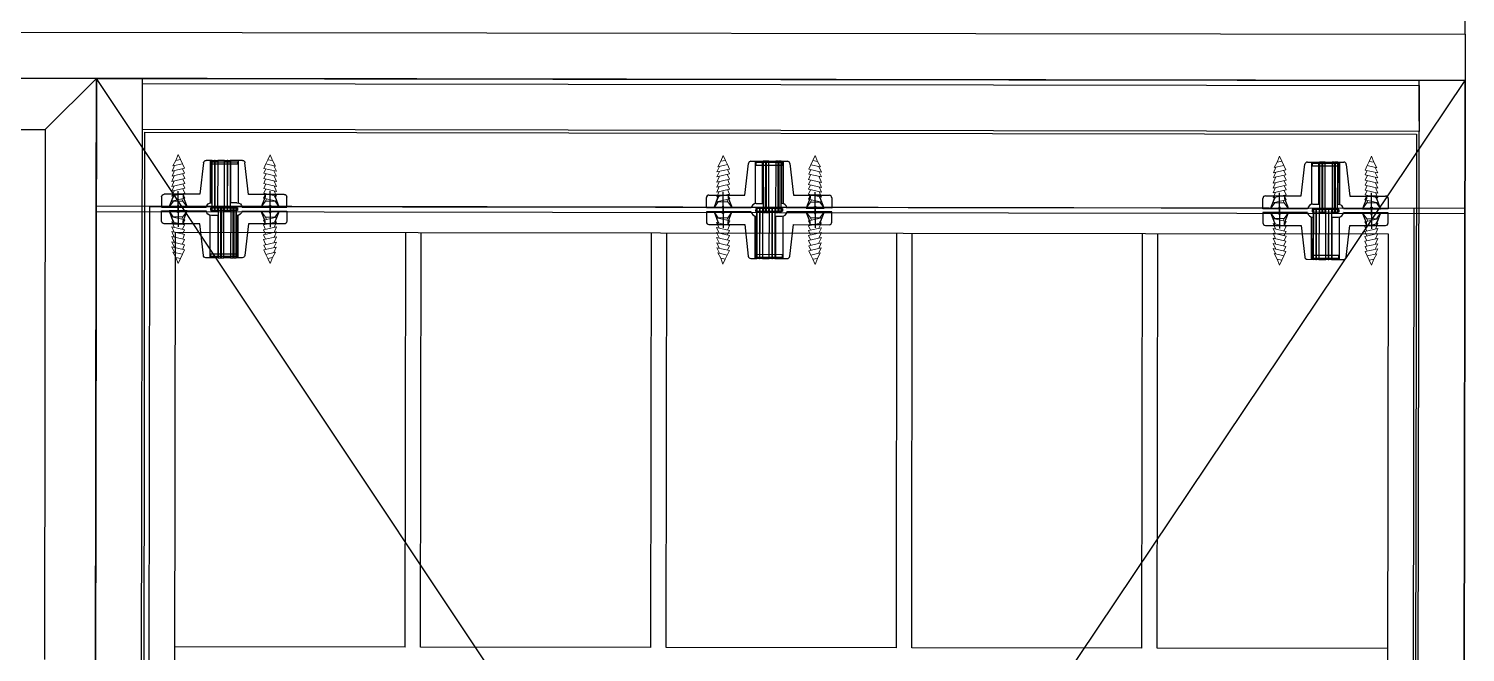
# Model space of a CAD drawing. Header units: inches. Extents: x 54 to 199, y 70 to 109.
# Drawn here: x 145.224 to 145.786, y 81.498 to 81.741 of the extents above; entities that cross this region are included whole.
import ezdxf
from ezdxf.enums import TextEntityAlignment as Align

# ---------------------------------------------------------------- set-up
doc = ezdxf.new("R2010")
doc.units = ezdxf.units.IN
doc.header["$MEASUREMENT"] = 0
for name, pattern in [('ACAD_ISO03W100', [30, 12, -18]), ('DASHDOTX2', [50.8, 25.4, -12.7, 0, -12.7]), ('DASHED2', [0.375, 0.25, -0.125]), ('DGN Style 5', [15.868117, 6.800621, -9.067495])]:
    doc.linetypes.add(name, pattern=pattern)
doc.layers.add('1', color=7, linetype='Continuous', lineweight=0)
doc.layers.add('A000_Non-Print', color=190, linetype='Continuous', plot=False)
doc.layers.add('A001_Pen01', color=1, linetype='Continuous')
doc.layers.add('A002_Pen02', color=2, linetype='Continuous')
doc.layers.add('GOLDCLADDING', color=7, linetype='Continuous', true_color=0xffc20a)
doc.styles.add('ROMANS', font='romans.shx')

# ---------------------------------------------------------------- blocks, each defined once
blk = doc.blocks.new('GRWRFHRH')
at = {"color": 252, "ltscale": 3}
for p, q in [((5.80775, 9.06998), (5.80777, 9.08797)), ((4.34575, 9.07215), (5.80775, 9.06998)), ((4.34575, 9.07214), (5.80775, 9.06997)), ((5.80775, 9.06997), (5.80772, 9.05197)), ((4.34072, 9.05415), (5.27272, 9.05277)), ((5.80772, 9.05197), (4.34572, 9.05414)), ((5.27272, 9.05277), (5.27213, 8.65277)), ((5.27272, 9.05277), (5.27213, 8.65277)), ((5.27265, 9.00277), (5.27272, 9.05277)), ((5.27272, 9.05277), (5.80772, 9.05197)), ((5.80772, 9.05197), (5.27272, 9.05277)), ((5.80713, 8.65198), (5.80772, 9.05197)), ((5.80772, 9.05197), (5.80765, 9.00197)), ((5.80765, 9.00197), (5.27265, 9.00277)), ((5.27213, 8.65277), (5.27264, 9.00077)), ((5.27264, 9.00077), (5.80764, 8.99997)), ((5.80764, 8.99997), (5.80713, 8.65198))]:
    blk.add_line(p, q, dxfattribs=at)
at = {"color": 252, "linetype": 'ACAD_ISO03W100'}
for p, q in [((5.27272, 9.05277), (4.34072, 9.05415)), ((5.25269, 9.0328), (5.27272, 9.05277)), ((5.27272, 9.05277), (5.25269, 9.0328)), ((5.27272, 9.05277), (5.27216, 8.67277)), ((5.27235, 8.80577), (5.27272, 9.05277)), ((5.29072, 9.05274), (5.27272, 9.05277)), ((5.53963, 8.65237), (5.27272, 9.05277)), ((5.29016, 8.67274), (5.29072, 9.05274)), ((5.53963, 8.65237), (5.80772, 9.05197)), ((5.7897, 9.036), (5.78972, 9.052)), ((5.78972, 9.052), (5.80772, 9.05197)), ((5.80772, 9.05197), (5.80716, 8.67198)), ((5.2907, 9.03774), (5.29072, 9.05074)), ((5.29072, 9.05074), (5.78972, 9.05)), ((5.78972, 9.05), (5.7897, 9.037)), ((5.29069, 9.03274), (5.2907, 9.03774)), ((5.2907, 9.03774), (5.2907, 9.03774)), ((5.7897, 9.037), (5.78969, 9.032)), ((5.7897, 9.037), (5.7897, 9.037)), ((4.36069, 9.03412), (5.25269, 9.0328)), ((5.25269, 9.0328), (5.25238, 8.8258)), ((5.29069, 9.03274), (5.29069, 9.03274)), ((5.78969, 9.032), (5.29069, 9.03274)), ((5.29117, 8.68174), (5.29169, 9.03174)), ((5.29169, 9.03174), (5.78869, 9.031)), ((5.78869, 9.031), (5.78817, 8.681)), ((5.78916, 8.672), (5.78969, 9.032)), ((5.78969, 9.032), (5.78969, 9.032))]:
    blk.add_line(p, q, dxfattribs=at)
at = {"color": 252}
for p, q in [((5.31457, 9.01982), (5.31315, 9.00746)), ((5.31792, 9.0207), (5.31557, 9.0207)), ((5.31765, 9.0042), (5.31767, 9.0207)), ((5.31767, 9.0202), (5.31792, 9.0202)), ((5.31767, 9.0192), (5.31792, 9.0192)), ((5.31789, 9.0007), (5.31792, 9.0207)), ((5.31792, 9.0207), (5.31892, 9.0207)), ((5.31892, 9.0207), (5.31889, 9.0007)), ((5.31912, 9.0207), (5.31892, 9.0207)), ((5.31892, 9.0202), (5.31912, 9.0202)), ((5.31892, 9.0192), (5.31912, 9.0192)), ((5.31909, 9.0007), (5.31912, 9.0207)), ((5.31912, 9.0207), (5.32012, 9.0207)), ((5.31912, 9.0207), (5.32012, 9.0207)), ((5.32012, 9.0207), (5.32009, 9.0007)), ((5.32282, 9.02069), (5.32012, 9.0207)), ((5.32277, 9.02069), (5.32377, 9.02069)), ((5.32279, 9.00069), (5.32282, 9.02069)), ((5.32282, 9.02069), (5.32382, 9.02069)), ((5.32377, 9.02019), (5.32397, 9.02019)), ((5.32377, 9.01919), (5.32397, 9.01919)), ((5.32382, 9.02069), (5.32379, 9.00069)), ((5.32402, 9.02069), (5.32382, 9.02069)), ((5.32399, 9.00069), (5.32402, 9.02069)), ((5.32402, 9.02069), (5.32502, 9.02069)), ((5.32497, 9.02019), (5.32517, 9.02019)), ((5.32497, 9.01919), (5.32517, 9.01919)), ((5.32502, 9.02069), (5.32499, 9.00069)), ((5.32978, 9.02068), (5.32502, 9.02069)), ((5.32525, 9.00419), (5.32527, 9.02069)), ((5.33215, 9.00743), (5.33077, 9.01979)), ((5.52615, 9.00714), (5.52757, 9.0195)), ((5.52857, 9.02039), (5.53332, 9.02038)), ((5.53305, 9.00388), (5.53307, 9.02038)), ((5.53337, 9.01988), (5.53317, 9.01988)), ((5.53337, 9.01888), (5.53317, 9.01888)), ((5.53332, 9.02038), (5.53329, 9.00038)), ((5.53432, 9.02038), (5.53332, 9.02038)), ((5.53429, 9.00038), (5.53432, 9.02038)), ((5.53432, 9.02038), (5.53452, 9.02038)), ((5.53457, 9.01988), (5.53437, 9.01988)), ((5.53457, 9.01888), (5.53437, 9.01888)), ((5.53452, 9.02038), (5.53449, 9.00038)), ((5.53552, 9.02038), (5.53452, 9.02038)), ((5.53557, 9.02038), (5.53457, 9.02038)), ((5.53549, 9.00038), (5.53552, 9.02038)), ((5.53552, 9.02038), (5.53822, 9.02037)), ((5.53822, 9.02037), (5.53819, 9.00037)), ((5.53922, 9.02037), (5.53822, 9.02037)), ((5.53922, 9.02037), (5.53822, 9.02037)), ((5.53919, 9.00037), (5.53922, 9.02037)), ((5.53922, 9.02037), (5.53942, 9.02037)), ((5.53942, 9.01987), (5.53922, 9.01987)), ((5.53942, 9.01887), (5.53922, 9.01887)), ((5.53942, 9.02037), (5.53939, 9.00037)), ((5.54042, 9.02037), (5.53942, 9.02037)), ((5.54039, 9.00037), (5.54042, 9.02037)), ((5.54042, 9.02037), (5.54278, 9.02037)), ((5.54067, 9.01987), (5.54042, 9.01987)), ((5.54067, 9.01887), (5.54042, 9.01887)), ((5.54065, 9.00387), (5.54067, 9.02037)), ((5.54377, 9.01948), (5.54515, 9.00711)), ((5.74365, 9.00682), (5.74507, 9.01918)), ((5.74607, 9.02007), (5.75082, 9.02006)), ((5.75055, 9.00356), (5.75057, 9.02006)), ((5.75087, 9.01956), (5.75067, 9.01956)), ((5.75087, 9.01856), (5.75067, 9.01856)), ((5.75082, 9.02006), (5.75079, 9.00006)), ((5.75182, 9.02006), (5.75082, 9.02006)), ((5.75179, 9.00006), (5.75182, 9.02006)), ((5.75182, 9.02006), (5.75202, 9.02006)), ((5.75207, 9.01956), (5.75187, 9.01956)), ((5.75207, 9.01856), (5.75187, 9.01856)), ((5.75202, 9.02006), (5.75199, 9.00006)), ((5.75302, 9.02006), (5.75202, 9.02006)), ((5.75307, 9.02006), (5.75207, 9.02006)), ((5.75299, 9.00006), (5.75302, 9.02006)), ((5.75302, 9.02006), (5.75572, 9.02005)), ((5.75572, 9.02005), (5.75569, 9.00005)), ((5.75672, 9.02005), (5.75572, 9.02005)), ((5.75672, 9.02005), (5.75572, 9.02005)), ((5.75669, 9.00005), (5.75672, 9.02005)), ((5.75672, 9.02005), (5.75692, 9.02005)), ((5.75692, 9.01955), (5.75672, 9.01955)), ((5.75692, 9.01855), (5.75672, 9.01855)), ((5.75692, 9.02005), (5.75689, 9.00005)), ((5.75792, 9.02005), (5.75692, 9.02005)), ((5.75789, 9.00005), (5.75792, 9.02005)), ((5.75792, 9.02005), (5.76028, 9.02005)), ((5.75817, 9.01955), (5.75792, 9.01955)), ((5.75817, 9.01855), (5.75792, 9.01855)), ((5.75815, 9.00355), (5.75817, 9.02005)), ((5.76127, 9.01916), (5.76265, 9.00679)), ((5.31315, 9.00746), (5.29915, 9.00748)), ((5.34615, 9.00741), (5.33215, 9.00743)), ((5.51215, 9.00716), (5.52615, 9.00714)), ((5.54515, 9.00711), (5.55915, 9.00709)), ((5.72965, 9.00684), (5.74365, 9.00682)), ((5.76265, 9.00679), (5.77665, 9.00677)), ((5.29815, 9.00648), (5.29815, 9.00248)), ((5.29815, 9.00248), (5.31566, 9.00245)), ((5.3174, 9.0022), (5.31739, 9.0012)), ((5.31739, 9.0012), (5.31789, 9.0012)), ((5.3179, 9.0022), (5.3174, 9.0022)), ((5.31909, 9.0012), (5.31889, 9.0012)), ((5.3191, 9.0022), (5.3189, 9.0022)), ((5.32034, 9.0012), (5.32009, 9.0012)), ((5.32035, 9.0022), (5.3201, 9.0022)), ((5.32035, 9.0027), (5.32032, 8.9827)), ((5.32135, 9.0027), (5.32035, 9.0027)), ((5.32132, 8.9827), (5.32135, 9.0027)), ((5.32154, 9.0012), (5.32134, 9.0012)), ((5.32155, 9.0022), (5.32135, 9.0022)), ((5.32155, 9.0027), (5.32152, 8.9827)), ((5.32255, 9.00269), (5.32155, 9.0027)), ((5.32252, 8.98269), (5.32255, 9.00269)), ((5.32279, 9.00119), (5.32254, 9.00119)), ((5.3228, 9.00219), (5.32255, 9.00219)), ((5.32399, 9.00119), (5.32379, 9.00119)), ((5.324, 9.00219), (5.3238, 9.00219)), ((5.32519, 9.00119), (5.32499, 9.00119)), ((5.3252, 9.00219), (5.325, 9.00219)), ((5.3252, 9.00269), (5.32517, 8.98269)), ((5.3262, 9.00269), (5.3252, 9.00269)), ((5.32765, 9.00419), (5.32525, 9.00419)), ((5.32617, 8.98269), (5.3262, 9.00269)), ((5.32639, 9.00119), (5.32619, 9.00119)), ((5.3264, 9.00219), (5.3262, 9.00219)), ((5.3264, 9.00269), (5.32637, 8.98269)), ((5.3274, 9.00269), (5.3264, 9.00269)), ((5.3274, 9.00269), (5.32737, 8.98269)), ((5.32737, 8.98269), (5.3274, 9.00269)), ((5.32789, 9.00119), (5.32739, 9.00119)), ((5.3274, 9.00219), (5.3279, 9.00219)), ((5.3279, 9.00219), (5.32789, 9.00119)), ((5.32963, 9.00243), (5.34715, 9.00241)), ((5.34715, 9.00241), (5.34715, 9.00641)), ((5.51115, 9.00216), (5.51115, 9.00616)), ((5.52866, 9.00214), (5.51115, 9.00216)), ((5.5304, 9.00189), (5.53039, 9.00089)), ((5.5309, 9.00189), (5.5304, 9.00189)), ((5.53065, 9.00389), (5.53305, 9.00388)), ((5.5309, 9.00239), (5.53087, 8.98239)), ((5.53087, 8.98239), (5.5309, 9.00239)), ((5.5309, 9.00239), (5.5319, 9.00238)), ((5.5319, 9.00238), (5.53187, 8.98238)), ((5.5319, 9.00188), (5.5321, 9.00188)), ((5.53207, 8.98238), (5.5321, 9.00238)), ((5.5321, 9.00238), (5.5331, 9.00238)), ((5.5331, 9.00238), (5.53307, 8.98238)), ((5.5331, 9.00188), (5.5333, 9.00188)), ((5.5343, 9.00188), (5.5345, 9.00188)), ((5.5355, 9.00188), (5.53575, 9.00188)), ((5.53572, 8.98238), (5.53575, 9.00238)), ((5.53575, 9.00238), (5.53675, 9.00238)), ((5.53675, 9.00238), (5.53672, 8.98238)), ((5.53675, 9.00188), (5.53695, 9.00188)), ((5.53692, 8.98238), (5.53695, 9.00238)), ((5.53695, 9.00238), (5.53795, 9.00238)), ((5.53795, 9.00238), (5.53792, 8.98238)), ((5.53795, 9.00188), (5.5382, 9.00187)), ((5.5392, 9.00187), (5.5394, 9.00187)), ((5.5404, 9.00187), (5.5409, 9.00187)), ((5.5409, 9.00187), (5.54089, 9.00087)), ((5.56015, 9.00209), (5.54263, 9.00212)), ((5.56015, 9.00609), (5.56015, 9.00209)), ((5.72865, 9.00184), (5.72865, 9.00584)), ((5.74616, 9.00182), (5.72865, 9.00184)), ((5.7479, 9.00156), (5.74789, 9.00056)), ((5.7484, 9.00156), (5.7479, 9.00156)), ((5.74815, 9.00356), (5.75055, 9.00356)), ((5.7484, 9.00206), (5.74837, 8.98206)), ((5.74837, 8.98206), (5.7484, 9.00206)), ((5.7484, 9.00206), (5.7494, 9.00206)), ((5.7494, 9.00206), (5.74937, 8.98206)), ((5.7494, 9.00156), (5.7496, 9.00156)), ((5.74957, 8.98206), (5.7496, 9.00206)), ((5.7496, 9.00206), (5.7506, 9.00206)), ((5.7506, 9.00206), (5.75057, 8.98206)), ((5.7506, 9.00156), (5.7508, 9.00156)), ((5.7518, 9.00156), (5.752, 9.00156)), ((5.753, 9.00156), (5.75325, 9.00156)), ((5.75322, 8.98206), (5.75325, 9.00206)), ((5.75325, 9.00206), (5.75425, 9.00205)), ((5.75425, 9.00205), (5.75422, 8.98205)), ((5.75425, 9.00155), (5.75445, 9.00155)), ((5.75442, 8.98205), (5.75445, 9.00205)), ((5.75445, 9.00205), (5.75545, 9.00205)), ((5.75545, 9.00205), (5.75542, 8.98205)), ((5.75545, 9.00155), (5.7557, 9.00155)), ((5.7567, 9.00155), (5.7569, 9.00155)), ((5.7579, 9.00155), (5.7584, 9.00155)), ((5.7584, 9.00155), (5.75839, 9.00055)), ((5.77765, 9.00177), (5.76013, 9.0018)), ((5.77765, 9.00577), (5.77765, 9.00177)), ((5.29814, 8.99698), (5.29814, 9.00098)), ((5.29814, 9.00098), (5.31566, 9.00095)), ((5.31314, 8.99596), (5.29914, 8.99598)), ((5.31452, 8.98359), (5.31314, 8.99596)), ((5.32014, 8.9992), (5.31764, 8.9992)), ((5.31889, 9.0007), (5.31789, 9.0007)), ((5.32009, 9.0007), (5.31909, 9.0007)), ((5.32014, 8.9992), (5.32012, 8.9827)), ((5.32379, 9.00069), (5.32279, 9.00069)), ((5.32499, 9.00069), (5.32399, 9.00069)), ((5.32764, 8.99919), (5.32762, 8.98269)), ((5.32963, 9.00093), (5.34714, 9.00091)), ((5.33214, 8.99593), (5.33072, 8.98357)), ((5.34614, 8.99591), (5.33214, 8.99593)), ((5.34714, 9.00091), (5.34714, 8.99691)), ((5.52866, 9.00064), (5.51114, 9.00066)), ((5.51114, 9.00066), (5.51114, 8.99666)), ((5.51214, 8.99566), (5.52614, 8.99564)), ((5.52614, 8.99564), (5.52752, 8.98328)), ((5.53039, 9.00089), (5.53089, 9.00089)), ((5.53064, 8.99889), (5.53062, 8.98239)), ((5.53189, 9.00088), (5.53209, 9.00088)), ((5.53309, 9.00088), (5.53329, 9.00088)), ((5.53329, 9.00038), (5.53429, 9.00038)), ((5.53429, 9.00088), (5.53449, 9.00088)), ((5.53449, 9.00038), (5.53549, 9.00038)), ((5.53549, 9.00088), (5.53574, 9.00088)), ((5.53674, 9.00088), (5.53694, 9.00088)), ((5.53794, 9.00088), (5.53819, 9.00087)), ((5.53814, 8.99887), (5.53812, 8.98237)), ((5.53814, 8.99887), (5.54064, 8.99887)), ((5.53819, 9.00037), (5.53919, 9.00037)), ((5.53919, 9.00087), (5.53939, 9.00087)), ((5.53939, 9.00037), (5.54039, 9.00037)), ((5.54089, 9.00087), (5.54039, 9.00087)), ((5.56014, 9.00059), (5.54263, 9.00062)), ((5.54372, 8.98325), (5.54514, 8.99561)), ((5.54514, 8.99561), (5.55914, 8.99559)), ((5.56014, 8.99659), (5.56014, 9.00059)), ((5.74616, 9.00032), (5.72864, 9.00034)), ((5.72864, 9.00034), (5.72864, 8.99634)), ((5.74789, 9.00056), (5.74839, 9.00056)), ((5.74814, 8.99856), (5.74812, 8.98206)), ((5.74939, 9.00056), (5.74959, 9.00056)), ((5.75059, 9.00056), (5.75079, 9.00056)), ((5.75079, 9.00006), (5.75179, 9.00006)), ((5.75179, 9.00056), (5.75199, 9.00056)), ((5.75199, 9.00006), (5.75299, 9.00006)), ((5.75299, 9.00056), (5.75324, 9.00056)), ((5.75424, 9.00055), (5.75444, 9.00055)), ((5.75544, 9.00055), (5.75569, 9.00055)), ((5.75564, 8.99855), (5.75562, 8.98205)), ((5.75564, 8.99855), (5.75814, 8.99855)), ((5.75569, 9.00005), (5.75669, 9.00005)), ((5.75669, 9.00055), (5.75689, 9.00055)), ((5.75689, 9.00005), (5.75789, 9.00005)), ((5.75839, 9.00055), (5.75789, 9.00055)), ((5.77764, 9.00027), (5.76013, 9.0003)), ((5.77764, 8.99627), (5.77764, 9.00027)), ((5.72964, 8.99534), (5.74364, 8.99532)), ((5.74364, 8.99532), (5.74502, 8.98296)), ((5.76122, 8.98293), (5.76264, 8.99529)), ((5.76264, 8.99529), (5.77664, 8.99527)), ((5.32032, 8.9827), (5.31551, 8.98271)), ((5.32032, 8.9842), (5.32012, 8.9842)), ((5.32032, 8.9832), (5.32012, 8.9832)), ((5.32032, 8.9827), (5.32132, 8.9827)), ((5.32152, 8.9842), (5.32132, 8.9842)), ((5.32152, 8.9832), (5.32132, 8.9832)), ((5.32152, 8.9827), (5.32132, 8.9827)), ((5.32152, 8.9827), (5.32252, 8.98269)), ((5.32517, 8.98269), (5.32252, 8.98269)), ((5.32517, 8.98269), (5.32617, 8.98269)), ((5.32637, 8.98419), (5.32617, 8.98419)), ((5.32637, 8.98319), (5.32617, 8.98319)), ((5.32637, 8.98269), (5.32617, 8.98269)), ((5.32637, 8.98269), (5.32737, 8.98269)), ((5.32762, 8.98419), (5.32737, 8.98419)), ((5.32762, 8.98319), (5.32737, 8.98319)), ((5.32972, 8.98268), (5.32737, 8.98269)), ((5.52851, 8.98239), (5.53087, 8.98239)), ((5.53062, 8.98389), (5.53087, 8.98389)), ((5.53062, 8.98289), (5.53087, 8.98289)), ((5.53187, 8.98238), (5.53087, 8.98239)), ((5.53187, 8.98388), (5.53207, 8.98388)), ((5.53187, 8.98288), (5.53207, 8.98288)), ((5.53187, 8.98238), (5.53207, 8.98238)), ((5.53307, 8.98238), (5.53207, 8.98238)), ((5.53307, 8.98238), (5.53572, 8.98238)), ((5.53672, 8.98238), (5.53572, 8.98238)), ((5.53672, 8.98388), (5.53692, 8.98388)), ((5.53672, 8.98288), (5.53692, 8.98288)), ((5.53672, 8.98238), (5.53692, 8.98238)), ((5.53792, 8.98238), (5.53692, 8.98238)), ((5.53792, 8.98388), (5.53812, 8.98387)), ((5.53792, 8.98288), (5.53812, 8.98287)), ((5.53792, 8.98238), (5.54272, 8.98237)), ((5.74601, 8.98207), (5.74837, 8.98206)), ((5.74812, 8.98356), (5.74837, 8.98356)), ((5.74812, 8.98256), (5.74837, 8.98256)), ((5.74937, 8.98206), (5.74837, 8.98206)), ((5.74937, 8.98356), (5.74957, 8.98356)), ((5.74937, 8.98256), (5.74957, 8.98256)), ((5.74937, 8.98206), (5.74957, 8.98206)), ((5.75057, 8.98206), (5.74957, 8.98206)), ((5.75057, 8.98206), (5.75322, 8.98206)), ((5.75422, 8.98205), (5.75322, 8.98206)), ((5.75422, 8.98355), (5.75442, 8.98355)), ((5.75422, 8.98255), (5.75442, 8.98255)), ((5.75422, 8.98205), (5.75442, 8.98205)), ((5.75542, 8.98205), (5.75442, 8.98205)), ((5.75542, 8.98355), (5.75562, 8.98355)), ((5.75542, 8.98255), (5.75562, 8.98255)), ((5.75542, 8.98205), (5.76022, 8.98205))]:
    blk.add_line(p, q, dxfattribs=at)
at = {"color": 252, "linetype": 'DASHED2', "ltscale": 0.1}
for p, q in [((5.3172, 9.0207), (5.31717, 9.00415)), ((5.31742, 9.0192), (5.31742, 9.0202)), ((5.31742, 9.0202), (5.32792, 9.02019)), ((5.32792, 9.01919), (5.31742, 9.0192)), ((5.32792, 9.02019), (5.32792, 9.01919)), ((5.32815, 9.02069), (5.32812, 9.00413)), ((5.5302, 9.02039), (5.53017, 9.00383)), ((5.54092, 9.01987), (5.53042, 9.01989)), ((5.53042, 9.01989), (5.53042, 9.01889)), ((5.53042, 9.01889), (5.54092, 9.01887)), ((5.54092, 9.01887), (5.54092, 9.01987)), ((5.54115, 9.02037), (5.54112, 9.00381)), ((5.7477, 9.02006), (5.74767, 9.00351)), ((5.75842, 9.01955), (5.74792, 9.01956)), ((5.74792, 9.01956), (5.74792, 9.01856)), ((5.74792, 9.01856), (5.75842, 9.01855)), ((5.75842, 9.01855), (5.75842, 9.01955)), ((5.75865, 9.02005), (5.75862, 9.00349)), ((5.31739, 9.0012), (5.3174, 9.0022)), ((5.32789, 9.00119), (5.31739, 9.0012)), ((5.3174, 9.0022), (5.3279, 9.00219)), ((5.3279, 9.00219), (5.32789, 9.00119)), ((5.5304, 9.00189), (5.53039, 9.00089)), ((5.5409, 9.00187), (5.5304, 9.00189)), ((5.54089, 9.00087), (5.5409, 9.00187)), ((5.7479, 9.00156), (5.74789, 9.00056)), ((5.7584, 9.00155), (5.7479, 9.00156)), ((5.75839, 9.00055), (5.7584, 9.00155)), ((5.31714, 8.9827), (5.31717, 8.99926)), ((5.32809, 8.98269), (5.32812, 8.99924)), ((5.53014, 8.98239), (5.53017, 8.99894)), ((5.53039, 9.00089), (5.54089, 9.00087)), ((5.54109, 8.98237), (5.54112, 8.99893)), ((5.74764, 8.98206), (5.74767, 8.99862)), ((5.74789, 9.00056), (5.75839, 9.00055)), ((5.75859, 8.98205), (5.75862, 8.9986)), ((5.31737, 8.9842), (5.32787, 8.98419)), ((5.31737, 8.9832), (5.31737, 8.9842)), ((5.32787, 8.98319), (5.31737, 8.9832)), ((5.32787, 8.98419), (5.32787, 8.98319)), ((5.54087, 8.98387), (5.53037, 8.98389)), ((5.53037, 8.98389), (5.53037, 8.98289)), ((5.53037, 8.98289), (5.54087, 8.98287)), ((5.54087, 8.98287), (5.54087, 8.98387)), ((5.75837, 8.98355), (5.74787, 8.98356)), ((5.74787, 8.98356), (5.74787, 8.98256)), ((5.74787, 8.98256), (5.75837, 8.98255)), ((5.75837, 8.98255), (5.75837, 8.98355))]:
    blk.add_line(p, q, dxfattribs=at)
at = {"color": 252, "linetype": 'DGN Style 5', "ltscale": 0.03}
for p, q in [((5.31792, 9.0207), (5.31892, 9.0207)), ((5.32397, 9.02069), (5.32497, 9.02069)), ((5.53437, 9.02038), (5.53337, 9.02038)), ((5.54042, 9.02037), (5.53942, 9.02037)), ((5.75187, 9.02006), (5.75087, 9.02006)), ((5.75792, 9.02005), (5.75692, 9.02005)), ((5.32032, 8.9827), (5.32132, 8.9827)), ((5.32152, 8.9827), (5.32252, 8.98269)), ((5.32517, 8.98269), (5.32617, 8.98269)), ((5.32637, 8.98269), (5.32737, 8.98269)), ((5.53187, 8.98238), (5.53087, 8.98239)), ((5.53307, 8.98238), (5.53207, 8.98238)), ((5.53672, 8.98238), (5.53572, 8.98238)), ((5.53792, 8.98238), (5.53692, 8.98238)), ((5.74937, 8.98206), (5.74837, 8.98206)), ((5.75057, 8.98206), (5.74957, 8.98206)), ((5.75422, 8.98205), (5.75322, 8.98206)), ((5.75542, 8.98205), (5.75442, 8.98205))]:
    blk.add_line(p, q, dxfattribs=at)
at = {"color": 252, "linetype": 'ACAD_ISO03W100', "ltscale": 0.05}
for p, q in [((5.30265, 9.00647), (5.30265, 9.00747)), ((5.30265, 9.00747), (5.30665, 9.00747)), ((5.30665, 9.00747), (5.30665, 9.00647)), ((5.34265, 9.00741), (5.33865, 9.00742)), ((5.33865, 9.00742), (5.33865, 9.00642)), ((5.34265, 9.00641), (5.34265, 9.00741)), ((5.51565, 9.00616), (5.51565, 9.00716)), ((5.51565, 9.00716), (5.51965, 9.00715)), ((5.51965, 9.00715), (5.51965, 9.00615)), ((5.55565, 9.0071), (5.55165, 9.0071)), ((5.55165, 9.0071), (5.55165, 9.0061)), ((5.55565, 9.0061), (5.55565, 9.0071)), ((5.73315, 9.00584), (5.73315, 9.00684)), ((5.73315, 9.00684), (5.73715, 9.00683)), ((5.73715, 9.00683), (5.73715, 9.00583)), ((5.77315, 9.00678), (5.76915, 9.00678)), ((5.76915, 9.00678), (5.76915, 9.00578)), ((5.77315, 9.00578), (5.77315, 9.00678)), ((5.30115, 9.00248), (5.30265, 9.00647)), ((5.30815, 9.00247), (5.30115, 9.00248)), ((5.30665, 9.00647), (5.30815, 9.00247)), ((5.33865, 9.00642), (5.33715, 9.00242)), ((5.33715, 9.00242), (5.34415, 9.00241)), ((5.34415, 9.00241), (5.34265, 9.00641)), ((5.51415, 9.00216), (5.51565, 9.00616)), ((5.52115, 9.00215), (5.51415, 9.00216)), ((5.51965, 9.00615), (5.52115, 9.00215)), ((5.55165, 9.0061), (5.55015, 9.00211)), ((5.55015, 9.00211), (5.55715, 9.0021)), ((5.55715, 9.0021), (5.55565, 9.0061)), ((5.73165, 9.00184), (5.73315, 9.00584)), ((5.73865, 9.00183), (5.73165, 9.00184)), ((5.73715, 9.00583), (5.73865, 9.00183)), ((5.76915, 9.00578), (5.76765, 9.00178)), ((5.76765, 9.00178), (5.77465, 9.00177)), ((5.77465, 9.00177), (5.77315, 9.00578)), ((5.30814, 9.00097), (5.30114, 9.00098)), ((5.30114, 9.00098), (5.30264, 8.99697)), ((5.30264, 8.99697), (5.30264, 8.99597)), ((5.30264, 8.99597), (5.30664, 8.99597)), ((5.30664, 8.99697), (5.30814, 9.00097)), ((5.30664, 8.99597), (5.30664, 8.99697)), ((5.33714, 9.00092), (5.34414, 9.00091)), ((5.33864, 8.99692), (5.33714, 9.00092)), ((5.33864, 8.99592), (5.33864, 8.99692)), ((5.34264, 8.99591), (5.33864, 8.99592)), ((5.34414, 9.00091), (5.34264, 8.99691)), ((5.34264, 8.99691), (5.34264, 8.99591)), ((5.52114, 9.00065), (5.51414, 9.00066)), ((5.51414, 9.00066), (5.51564, 8.99666)), ((5.51564, 8.99666), (5.51564, 8.99566)), ((5.51564, 8.99566), (5.51964, 8.99565)), ((5.51964, 8.99665), (5.52114, 9.00065)), ((5.51964, 8.99565), (5.51964, 8.99665)), ((5.55014, 9.00061), (5.55714, 9.0006)), ((5.55164, 8.9966), (5.55014, 9.00061)), ((5.55164, 8.9956), (5.55164, 8.9966)), ((5.55564, 8.9956), (5.55164, 8.9956)), ((5.55714, 9.0006), (5.55564, 8.9966)), ((5.55564, 8.9966), (5.55564, 8.9956)), ((5.73864, 9.00033), (5.73164, 9.00034)), ((5.73164, 9.00034), (5.73314, 8.99634)), ((5.73314, 8.99634), (5.73314, 8.99534)), ((5.73714, 8.99633), (5.73864, 9.00033)), ((5.73714, 8.99533), (5.73714, 8.99633)), ((5.76764, 9.00028), (5.77464, 9.00027)), ((5.76914, 8.99628), (5.76764, 9.00028)), ((5.76914, 8.99528), (5.76914, 8.99628)), ((5.77464, 9.00027), (5.77314, 8.99628)), ((5.77314, 8.99628), (5.77314, 8.99528)), ((5.73314, 8.99534), (5.73714, 8.99533)), ((5.77314, 8.99528), (5.76914, 8.99528))]:
    blk.add_line(p, q, dxfattribs=at)
at = {"color": 252, "linetype": 'DASHDOTX2', "ltscale": 0.05}
for p, q in [((5.30464, 9.00022), (5.30466, 9.00872)), ((5.34064, 9.00017), (5.34066, 9.00867)), ((5.51764, 8.9999), (5.51766, 9.00841)), ((5.55364, 8.99985), (5.55366, 9.00835)), ((5.73514, 8.99958), (5.73516, 9.00808)), ((5.77114, 8.99953), (5.77116, 9.00803)), ((5.30465, 9.00322), (5.30464, 8.99472)), ((5.34065, 9.00317), (5.34064, 8.99467)), ((5.51765, 9.00291), (5.51764, 8.9944)), ((5.55365, 9.00285), (5.55364, 8.99435)), ((5.73515, 9.00258), (5.73513, 8.99408)), ((5.77115, 9.00253), (5.77113, 8.99403))]:
    blk.add_line(p, q, dxfattribs=at)
at = {"color": 252, "ltscale": 2}
for p, q in [((5.30488, 9.00312), (5.30441, 9.00312)), ((5.30441, 9.00312), (5.30441, 9.00247)), ((5.30488, 9.00247), (5.30488, 9.00312)), ((5.34041, 9.00242), (5.34041, 9.00307)), ((5.34041, 9.00307), (5.34088, 9.00307)), ((5.34088, 9.00307), (5.34088, 9.00242)), ((5.51788, 9.00281), (5.51741, 9.00281)), ((5.51741, 9.00281), (5.51741, 9.00216)), ((5.51788, 9.00215), (5.51788, 9.00281)), ((5.55341, 9.0021), (5.55341, 9.00276)), ((5.55341, 9.00276), (5.55388, 9.00275)), ((5.55388, 9.00275), (5.55388, 9.0021)), ((5.73538, 9.00249), (5.73491, 9.00249)), ((5.73491, 9.00249), (5.73491, 9.00183)), ((5.73538, 9.00183), (5.73538, 9.00249)), ((5.77091, 9.00178), (5.77091, 9.00243)), ((5.77091, 9.00243), (5.77138, 9.00243)), ((5.77138, 9.00243), (5.77138, 9.00178)), ((5.30441, 9.00032), (5.30441, 9.00097)), ((5.30488, 9.00032), (5.30441, 9.00032)), ((5.30488, 9.00097), (5.30488, 9.00032)), ((5.34041, 9.00092), (5.34041, 9.00026)), ((5.34041, 9.00026), (5.34088, 9.00026)), ((5.34088, 9.00026), (5.34088, 9.00092)), ((5.51741, 9), (5.51741, 9.00066)), ((5.51788, 9), (5.51741, 9)), ((5.51788, 9.00065), (5.51788, 9)), ((5.55341, 9.0006), (5.55341, 8.99995)), ((5.55341, 8.99995), (5.55388, 8.99995)), ((5.55388, 8.99995), (5.55388, 9.0006)), ((5.73491, 8.99968), (5.73491, 9.00033)), ((5.73538, 8.99968), (5.73491, 8.99968)), ((5.73538, 9.00033), (5.73538, 8.99968)), ((5.77091, 9.00028), (5.77091, 8.99963)), ((5.77091, 8.99963), (5.77138, 8.99963)), ((5.77138, 8.99963), (5.77138, 9.00028))]:
    blk.add_line(p, q, dxfattribs=at)
at = {"color": 252, "extrusion": (0, 0, -1)}
for centre, major_axis, start_param, end_param in [((5.31557, 9.0197), (-0.000707, 0.000707), 5.611998, 7.070067), ((5.32978, 9.01968), (0.000707, 0.000707), -0.783914, 0.674154), ((5.29915, 9.00648), (-0.000707, 0.000707), 5.499271, 7.070067), ((5.34615, 9.00641), (0.000707, 0.000707), -0.783914, 0.786882), ((5.31765, 9.0022), (-0.00141, 0.00141), 5.624599, 7.070067), ((5.32765, 9.00219), (0.00141, 0.00141), -0.783914, 0.661554), ((5.29914, 8.99698), (-0.000707, 0.000707), 3.928475, 5.499271), ((5.31764, 9.0012), (-0.00141, 0.00141), 3.928475, 5.373943), ((5.32764, 9.00119), (0.00141, 0.00141), 0.91221, 2.357678), ((5.34614, 8.99691), (0.000707, 0.000707), 0.786882, 2.357678), ((5.31551, 8.98371), (-0.000707, 0.000707), 3.928475, 5.386543), ((5.32973, 8.98368), (-0.000707, 0.000707), 2.470406, 3.928475)]:
    blk.add_ellipse(centre, major_axis=major_axis, ratio=1, start_param=start_param, end_param=end_param, dxfattribs=at)
at = {"color": 252}
for centre, major_axis, start_param, end_param in [((5.52857, 9.01939), (0.000707, 0.000707), 0.783914, 2.241983), ((5.54278, 9.01937), (-0.000707, 0.000707), 4.038235, 5.496303), ((5.74607, 9.01907), (0.000707, 0.000707), 0.783914, 2.241983), ((5.76028, 9.01905), (-0.000707, 0.000707), 4.038235, 5.496303), ((5.51215, 9.00616), (0.000707, 0.000707), 0.783914, 2.354711), ((5.55915, 9.00609), (-0.000707, 0.000707), 3.925507, 5.496303), ((5.72965, 9.00584), (0.000707, 0.000707), 0.783914, 2.354711), ((5.77665, 9.00577), (-0.000707, 0.000707), 3.925507, 5.496303), ((5.53065, 9.00189), (0.00141, 0.00141), 0.783914, 2.229383), ((5.54065, 9.00187), (-0.00141, 0.00141), 4.050835, 5.496303), ((5.74815, 9.00156), (0.00141, 0.00141), 0.783914, 2.229383), ((5.75815, 9.00155), (-0.00141, 0.00141), 4.050835, 5.496303), ((5.51214, 8.99666), (-0.000707, 0.000707), 0.783914, 2.354711), ((5.53064, 9.00089), (0.00141, 0.00141), 2.480039, 3.925507), ((5.54064, 9.00087), (-0.00141, 0.00141), 2.354711, 3.800179), ((5.55914, 8.99659), (-0.000707, 0.000707), 2.354711, 3.925507), ((5.72964, 8.99634), (-0.000707, 0.000707), 0.783914, 2.354711), ((5.74814, 9.00056), (0.00141, 0.00141), 2.480039, 3.925507), ((5.75814, 9.00055), (-0.00141, 0.00141), 2.354711, 3.800179), ((5.77664, 8.99627), (-0.000707, 0.000707), 2.354711, 3.925507), ((5.52851, 8.98339), (0.000707, 0.000707), 2.467438, 3.925507), ((5.54273, 8.98337), (0.000707, 0.000707), 3.925507, 5.383576), ((5.74601, 8.98307), (0.000707, 0.000707), 2.467438, 3.925507), ((5.76023, 8.98305), (0.000707, 0.000707), 3.925507, 5.383576)]:
    blk.add_ellipse(centre, major_axis=major_axis, ratio=1, start_param=start_param, end_param=end_param, dxfattribs=at)
at = {"layer": '1', "color": 252, "linetype": 'Continuous'}
for p, q in [((5.30226, 9.01653), (5.30328, 9.01867)), ((5.30262, 9.01853), (5.30378, 9.02067)), ((5.30262, 9.01853), (5.30636, 9.01938)), ((5.30378, 9.02067), (5.30468, 9.023)), ((5.30378, 9.02067), (5.3056, 9.021)), ((5.3056, 9.021), (5.30468, 9.023)), ((5.30636, 9.01938), (5.3056, 9.021)), ((5.30717, 9.01765), (5.30636, 9.01938)), ((5.33817, 9.0176), (5.33899, 9.01933)), ((5.33899, 9.01933), (5.33975, 9.02095)), ((5.34272, 9.01847), (5.33899, 9.01933)), ((5.33975, 9.02095), (5.34068, 9.02295)), ((5.34157, 9.02061), (5.33975, 9.02095)), ((5.34157, 9.02061), (5.34068, 9.02295)), ((5.34272, 9.01847), (5.34157, 9.02061)), ((5.34308, 9.01647), (5.34206, 9.01862)), ((5.51526, 9.01621), (5.51628, 9.01836)), ((5.51562, 9.01821), (5.51678, 9.02035)), ((5.51562, 9.01821), (5.51936, 9.01906)), ((5.51678, 9.02035), (5.51768, 9.02269)), ((5.51678, 9.02035), (5.5186, 9.02068)), ((5.5186, 9.02068), (5.51768, 9.02269)), ((5.51936, 9.01906), (5.5186, 9.02068)), ((5.52017, 9.01733), (5.51936, 9.01906)), ((5.55117, 9.01729), (5.55198, 9.01901)), ((5.55198, 9.01901), (5.55275, 9.02063)), ((5.55572, 9.01815), (5.55198, 9.01901)), ((5.55275, 9.02063), (5.55368, 9.02264)), ((5.55457, 9.0203), (5.55275, 9.02063)), ((5.55457, 9.0203), (5.55368, 9.02264)), ((5.55572, 9.01815), (5.55457, 9.0203)), ((5.55608, 9.01615), (5.55506, 9.0183)), ((5.73276, 9.01589), (5.73378, 9.01804)), ((5.73312, 9.01789), (5.73428, 9.02003)), ((5.73312, 9.01789), (5.73686, 9.01874)), ((5.73428, 9.02003), (5.73518, 9.02237)), ((5.73428, 9.02003), (5.7361, 9.02036)), ((5.7361, 9.02036), (5.73518, 9.02237)), ((5.73686, 9.01874), (5.7361, 9.02036)), ((5.73767, 9.01701), (5.73686, 9.01874)), ((5.76867, 9.01696), (5.76948, 9.01869)), ((5.76948, 9.01869), (5.77025, 9.02031)), ((5.77322, 9.01783), (5.76948, 9.01869)), ((5.77025, 9.02031), (5.77118, 9.02231)), ((5.77207, 9.01997), (5.77025, 9.02031)), ((5.77207, 9.01997), (5.77118, 9.02231)), ((5.77322, 9.01783), (5.77207, 9.01997)), ((5.77358, 9.01583), (5.77256, 9.01798)), ((5.30217, 9.01249), (5.30315, 9.01462)), ((5.30217, 9.01249), (5.30723, 9.01364)), ((5.30217, 9.01057), (5.30314, 9.01271)), ((5.30226, 9.01653), (5.30717, 9.01765)), ((5.30226, 9.01461), (5.30323, 9.01675)), ((5.30226, 9.01461), (5.30717, 9.01573)), ((5.30717, 9.01573), (5.30638, 9.01747)), ((5.30723, 9.01364), (5.30644, 9.01537)), ((5.30723, 9.01172), (5.30647, 9.0134)), ((5.33809, 9.01168), (5.33886, 9.01336)), ((5.3381, 9.01359), (5.33889, 9.01533)), ((5.34315, 9.01243), (5.3381, 9.01359)), ((5.33816, 9.01569), (5.33895, 9.01742)), ((5.34307, 9.01455), (5.33816, 9.01569)), ((5.34308, 9.01647), (5.33817, 9.0176)), ((5.34307, 9.01455), (5.34211, 9.01669)), ((5.34315, 9.01243), (5.34218, 9.01456)), ((5.34315, 9.01051), (5.34218, 9.01265)), ((5.51517, 9.01217), (5.51615, 9.01431)), ((5.51517, 9.01217), (5.52023, 9.01332)), ((5.51517, 9.01026), (5.51614, 9.01239)), ((5.51525, 9.0143), (5.51623, 9.01643)), ((5.51525, 9.0143), (5.52017, 9.01542)), ((5.51526, 9.01621), (5.52017, 9.01733)), ((5.52017, 9.01542), (5.51938, 9.01715)), ((5.52023, 9.01332), (5.51944, 9.01506)), ((5.52023, 9.01141), (5.51947, 9.01309)), ((5.55109, 9.01136), (5.55186, 9.01304)), ((5.5511, 9.01328), (5.55189, 9.01501)), ((5.55615, 9.01211), (5.5511, 9.01328)), ((5.55116, 9.01537), (5.55195, 9.0171)), ((5.55607, 9.01424), (5.55116, 9.01537)), ((5.55608, 9.01615), (5.55117, 9.01729)), ((5.55607, 9.01424), (5.55511, 9.01638)), ((5.55615, 9.01211), (5.55518, 9.01425)), ((5.73267, 9.01185), (5.73365, 9.01398)), ((5.73267, 9.01185), (5.73773, 9.013)), ((5.73275, 9.01397), (5.73373, 9.01611)), ((5.73275, 9.01397), (5.73767, 9.01509)), ((5.73276, 9.01589), (5.73767, 9.01701)), ((5.73767, 9.01509), (5.73688, 9.01683)), ((5.73773, 9.013), (5.73694, 9.01473)), ((5.73773, 9.01108), (5.73697, 9.01277)), ((5.76859, 9.01104), (5.76936, 9.01272)), ((5.7686, 9.01295), (5.76939, 9.01469)), ((5.77365, 9.01179), (5.7686, 9.01295)), ((5.76866, 9.01505), (5.76945, 9.01678)), ((5.77357, 9.01391), (5.76866, 9.01505)), ((5.77358, 9.01583), (5.76867, 9.01696)), ((5.77357, 9.01391), (5.77261, 9.01605)), ((5.77365, 9.01179), (5.77268, 9.01393)), ((5.30208, 9.00481), (5.30306, 9.00694)), ((5.30216, 9.00674), (5.30314, 9.00888)), ((5.30216, 9.00674), (5.30722, 9.00789)), ((5.30217, 9.01057), (5.30723, 9.01172)), ((5.30217, 9.00866), (5.30314, 9.01079)), ((5.30217, 9.00866), (5.30722, 9.00981)), ((5.30722, 9.00981), (5.30644, 9.01154)), ((5.30722, 9.00789), (5.30644, 9.00963)), ((5.30728, 9.00599), (5.3065, 9.00773)), ((5.33802, 9.00595), (5.33881, 9.00768)), ((5.34315, 9.01051), (5.33809, 9.01168)), ((5.33809, 9.00976), (5.33888, 9.0115)), ((5.34314, 9.0086), (5.33809, 9.00976)), ((5.33809, 9.00785), (5.33888, 9.00958)), ((5.34314, 9.00668), (5.33809, 9.00785)), ((5.34314, 9.00668), (5.34217, 9.00882)), ((5.34314, 9.0086), (5.34218, 9.01073)), ((5.34322, 9.00475), (5.34225, 9.00689)), ((5.51516, 9.00643), (5.51614, 9.00856)), ((5.51516, 9.00643), (5.52022, 9.00758)), ((5.51517, 9.01026), (5.52023, 9.01141)), ((5.51517, 9.00834), (5.51614, 9.01048)), ((5.51517, 9.00834), (5.52022, 9.00949)), ((5.52022, 9.00949), (5.51944, 9.01123)), ((5.52022, 9.00758), (5.51944, 9.00931)), ((5.52028, 9.00568), (5.5195, 9.00741)), ((5.55102, 9.00563), (5.55181, 9.00736)), ((5.55615, 9.01019), (5.55109, 9.01136)), ((5.55109, 9.00945), (5.55188, 9.01118)), ((5.55614, 9.00828), (5.55109, 9.00945)), ((5.55109, 9.00753), (5.55188, 9.00926)), ((5.55614, 9.00636), (5.55109, 9.00753)), ((5.55614, 9.00636), (5.55517, 9.0085)), ((5.55615, 9.01019), (5.55518, 9.01233)), ((5.55614, 9.00828), (5.55518, 9.01042)), ((5.73266, 9.0061), (5.73364, 9.00824)), ((5.73266, 9.0061), (5.73772, 9.00725)), ((5.73267, 9.00993), (5.73364, 9.01207)), ((5.73267, 9.00993), (5.73773, 9.01108)), ((5.73267, 9.00802), (5.73364, 9.01015)), ((5.73267, 9.00802), (5.73772, 9.00917)), ((5.73772, 9.00917), (5.73694, 9.0109)), ((5.73772, 9.00725), (5.73694, 9.00899)), ((5.73778, 9.00535), (5.737, 9.00709)), ((5.76852, 9.00531), (5.76931, 9.00704)), ((5.77365, 9.00987), (5.76859, 9.01104)), ((5.76859, 9.00912), (5.76938, 9.01086)), ((5.77364, 9.00796), (5.76859, 9.00912)), ((5.76859, 9.00721), (5.76938, 9.00894)), ((5.77364, 9.00604), (5.76859, 9.00721)), ((5.77364, 9.00604), (5.77267, 9.00818)), ((5.77365, 9.00987), (5.77268, 9.01201)), ((5.77364, 9.00796), (5.77268, 9.0101)), ((5.30278, 9.00481), (5.30115, 9.00248)), ((5.30441, 9.00247), (5.30115, 9.00248)), ((5.30208, 9.00481), (5.30728, 9.00599)), ((5.30208, 9.00481), (5.30278, 9.00481)), ((5.30652, 9.0048), (5.30278, 9.00481)), ((5.30278, 9.00481), (5.30278, 9.00481)), ((5.30278, 9.00481), (5.30652, 9.0048)), ((5.30815, 9.00247), (5.30488, 9.00247)), ((5.30652, 9.0048), (5.3061, 9.00572)), ((5.30652, 9.0048), (5.30652, 9.0048)), ((5.30652, 9.0048), (5.30815, 9.00247)), ((5.33878, 9.00475), (5.33715, 9.00242)), ((5.33715, 9.00242), (5.34041, 9.00242)), ((5.34322, 9.00475), (5.33802, 9.00595)), ((5.33878, 9.00475), (5.3392, 9.00567)), ((5.33878, 9.00475), (5.34252, 9.00475)), ((5.34252, 9.00475), (5.33878, 9.00475)), ((5.33878, 9.00475), (5.33878, 9.00475)), ((5.34088, 9.00242), (5.34415, 9.00241)), ((5.34252, 9.00475), (5.34252, 9.00475)), ((5.34252, 9.00475), (5.34415, 9.00241)), ((5.34322, 9.00475), (5.34252, 9.00475)), ((5.51578, 9.00449), (5.51415, 9.00216)), ((5.51741, 9.00216), (5.51415, 9.00216)), ((5.51508, 9.00449), (5.51606, 9.00663)), ((5.51508, 9.00449), (5.52028, 9.00568)), ((5.51508, 9.00449), (5.51578, 9.00449)), ((5.51952, 9.00449), (5.51578, 9.00449)), ((5.51578, 9.00449), (5.51578, 9.00449)), ((5.51578, 9.00449), (5.51952, 9.00449)), ((5.52115, 9.00215), (5.51788, 9.00215)), ((5.51952, 9.00449), (5.5191, 9.00541)), ((5.51952, 9.00449), (5.51952, 9.00449)), ((5.51952, 9.00449), (5.52115, 9.00215)), ((5.55178, 9.00444), (5.55015, 9.00211)), ((5.55015, 9.00211), (5.55341, 9.0021)), ((5.55622, 9.00443), (5.55102, 9.00563)), ((5.55178, 9.00444), (5.5522, 9.00536)), ((5.55178, 9.00444), (5.55552, 9.00443)), ((5.55552, 9.00443), (5.55178, 9.00444)), ((5.55178, 9.00444), (5.55178, 9.00444)), ((5.55388, 9.0021), (5.55715, 9.0021)), ((5.55622, 9.00443), (5.55525, 9.00657)), ((5.55552, 9.00443), (5.55552, 9.00443)), ((5.55552, 9.00443), (5.55715, 9.0021)), ((5.55622, 9.00443), (5.55552, 9.00443)), ((5.73328, 9.00417), (5.73165, 9.00184)), ((5.73491, 9.00183), (5.73165, 9.00184)), ((5.73258, 9.00417), (5.73356, 9.00631)), ((5.73258, 9.00417), (5.73778, 9.00535)), ((5.73258, 9.00417), (5.73328, 9.00417)), ((5.73702, 9.00416), (5.73328, 9.00417)), ((5.73328, 9.00417), (5.73328, 9.00417)), ((5.73328, 9.00417), (5.73702, 9.00416)), ((5.73865, 9.00183), (5.73538, 9.00183)), ((5.73702, 9.00416), (5.7366, 9.00508)), ((5.73702, 9.00416), (5.73702, 9.00416)), ((5.73702, 9.00416), (5.73865, 9.00183)), ((5.76928, 9.00412), (5.76765, 9.00178)), ((5.76765, 9.00178), (5.77091, 9.00178)), ((5.77372, 9.00411), (5.76852, 9.00531)), ((5.76928, 9.00412), (5.7697, 9.00503)), ((5.76928, 9.00412), (5.77302, 9.00411)), ((5.77302, 9.00411), (5.76928, 9.00412)), ((5.76928, 9.00412), (5.76928, 9.00412)), ((5.77138, 9.00178), (5.77465, 9.00177)), ((5.77372, 9.00411), (5.77275, 9.00625)), ((5.77302, 9.00411), (5.77302, 9.00411)), ((5.77302, 9.00411), (5.77465, 9.00177)), ((5.77372, 9.00411), (5.77302, 9.00411)), ((5.30441, 9.00097), (5.30114, 9.00098)), ((5.30277, 8.99864), (5.30114, 9.00098)), ((5.30207, 8.99864), (5.30727, 8.99744)), ((5.30207, 8.99864), (5.30304, 8.9965)), ((5.30207, 8.99864), (5.30277, 8.99864)), ((5.30215, 8.99671), (5.3072, 8.99554)), ((5.30215, 8.99671), (5.30312, 8.99457)), ((5.30651, 8.99864), (5.30277, 8.99864)), ((5.30277, 8.99864), (5.30277, 8.99864)), ((5.30277, 8.99864), (5.30651, 8.99864)), ((5.30814, 9.00097), (5.30488, 9.00097)), ((5.30651, 8.99864), (5.30609, 8.99772)), ((5.3072, 8.99554), (5.30641, 8.99381)), ((5.30727, 8.99744), (5.30648, 8.99571)), ((5.30651, 8.99864), (5.30814, 9.00097)), ((5.30651, 8.99864), (5.30651, 8.99864)), ((5.33714, 9.00092), (5.34041, 9.00092)), ((5.33877, 8.99859), (5.33714, 9.00092)), ((5.34321, 8.99858), (5.33801, 8.9974)), ((5.33801, 8.9974), (5.33879, 8.99566)), ((5.34313, 8.99665), (5.33807, 8.9955)), ((5.33877, 8.99859), (5.34251, 8.99858)), ((5.34251, 8.99858), (5.33877, 8.99859)), ((5.33877, 8.99859), (5.33877, 8.99859)), ((5.33877, 8.99859), (5.33919, 8.99767)), ((5.34088, 9.00092), (5.34414, 9.00091)), ((5.34313, 8.99665), (5.34215, 8.99451)), ((5.34321, 8.99858), (5.34223, 8.99644)), ((5.34251, 8.99858), (5.34414, 9.00091)), ((5.34251, 8.99858), (5.34251, 8.99858)), ((5.34321, 8.99858), (5.34251, 8.99858)), ((5.51741, 9.00066), (5.51414, 9.00066)), ((5.51577, 8.99832), (5.51414, 9.00066)), ((5.51507, 8.99833), (5.52027, 8.99713)), ((5.51507, 8.99833), (5.51604, 8.99619)), ((5.51507, 8.99833), (5.51577, 8.99832)), ((5.51515, 8.99639), (5.5202, 8.99523)), ((5.51515, 8.99639), (5.51612, 8.99425)), ((5.51951, 8.99832), (5.51577, 8.99832)), ((5.51577, 8.99832), (5.51577, 8.99832)), ((5.51577, 8.99832), (5.51951, 8.99832)), ((5.52114, 9.00065), (5.51788, 9.00065)), ((5.51951, 8.99832), (5.51909, 8.9974)), ((5.52027, 8.99713), (5.51948, 8.99539)), ((5.51951, 8.99832), (5.52114, 9.00065)), ((5.51951, 8.99832), (5.51951, 8.99832)), ((5.55014, 9.00061), (5.55341, 9.0006)), ((5.55177, 8.99827), (5.55014, 9.00061)), ((5.55621, 8.99826), (5.55101, 8.99708)), ((5.55101, 8.99708), (5.55179, 8.99535)), ((5.55613, 8.99633), (5.55107, 8.99518)), ((5.55177, 8.99827), (5.55551, 8.99827)), ((5.55551, 8.99827), (5.55177, 8.99827)), ((5.55177, 8.99827), (5.55177, 8.99827)), ((5.55177, 8.99827), (5.55219, 8.99735)), ((5.55388, 9.0006), (5.55714, 9.0006)), ((5.55613, 8.99633), (5.55515, 8.9942)), ((5.55621, 8.99826), (5.55523, 8.99613)), ((5.55551, 8.99827), (5.55714, 9.0006)), ((5.55551, 8.99827), (5.55551, 8.99827)), ((5.55621, 8.99826), (5.55551, 8.99827)), ((5.73491, 9.00033), (5.73164, 9.00034)), ((5.73327, 8.998), (5.73164, 9.00034)), ((5.73257, 8.998), (5.73777, 8.9968)), ((5.73257, 8.998), (5.73354, 8.99586)), ((5.73257, 8.998), (5.73327, 8.998)), ((5.73265, 8.99607), (5.7377, 8.9949)), ((5.73265, 8.99607), (5.73362, 8.99393)), ((5.73701, 8.998), (5.73327, 8.998)), ((5.73327, 8.998), (5.73327, 8.998)), ((5.73327, 8.998), (5.73701, 8.998)), ((5.73864, 9.00033), (5.73538, 9.00033)), ((5.73701, 8.998), (5.73659, 8.99708)), ((5.73777, 8.9968), (5.73698, 8.99507)), ((5.73701, 8.998), (5.73864, 9.00033)), ((5.73701, 8.998), (5.73701, 8.998)), ((5.76764, 9.00028), (5.77091, 9.00028)), ((5.76927, 8.99795), (5.76764, 9.00028)), ((5.77371, 8.99794), (5.76851, 8.99676)), ((5.76851, 8.99676), (5.76929, 8.99502)), ((5.77363, 8.99601), (5.76857, 8.99486)), ((5.76927, 8.99795), (5.77301, 8.99794)), ((5.77301, 8.99794), (5.76927, 8.99795)), ((5.76927, 8.99795), (5.76927, 8.99795)), ((5.76927, 8.99795), (5.76969, 8.99703)), ((5.77138, 9.00028), (5.77464, 9.00027)), ((5.77363, 8.99601), (5.77265, 8.99387)), ((5.77371, 8.99794), (5.77273, 8.99581)), ((5.77301, 8.99794), (5.77464, 9.00027)), ((5.77301, 8.99794), (5.77301, 8.99794)), ((5.77371, 8.99794), (5.77301, 8.99794)), ((5.30214, 8.99288), (5.3072, 8.99171)), ((5.30214, 8.99288), (5.30311, 8.99074)), ((5.30214, 8.99096), (5.30719, 8.9898)), ((5.30214, 8.99096), (5.30311, 8.98882)), ((5.30215, 8.99479), (5.3072, 8.99363)), ((5.30215, 8.99479), (5.30312, 8.99265)), ((5.3072, 8.99363), (5.30641, 8.99189)), ((5.3072, 8.99171), (5.30643, 8.99003)), ((5.34312, 8.99282), (5.33806, 8.99167)), ((5.33806, 8.99167), (5.33883, 8.98998)), ((5.34312, 8.9909), (5.33806, 8.98975)), ((5.33807, 8.9955), (5.33886, 8.99376)), ((5.34312, 8.99473), (5.33807, 8.99358)), ((5.33807, 8.99358), (5.33885, 8.99185)), ((5.34312, 8.9909), (5.34214, 8.98877)), ((5.34312, 8.99473), (5.34215, 8.9926)), ((5.34312, 8.99282), (5.34215, 8.99068)), ((5.51514, 8.99256), (5.5202, 8.9914)), ((5.51514, 8.99256), (5.51611, 8.99042)), ((5.51514, 8.99065), (5.52019, 8.98948)), ((5.51514, 8.99065), (5.51611, 8.98851)), ((5.51515, 8.99448), (5.5202, 8.99331)), ((5.51515, 8.99448), (5.51611, 8.99234)), ((5.5202, 8.99523), (5.51941, 8.99349)), ((5.5202, 8.99331), (5.51941, 8.99158)), ((5.5202, 8.9914), (5.51943, 8.98972)), ((5.55612, 8.9925), (5.55106, 8.99135)), ((5.55106, 8.99135), (5.55183, 8.98967)), ((5.55612, 8.99059), (5.55106, 8.98944)), ((5.55107, 8.99518), (5.55185, 8.99344)), ((5.55612, 8.99442), (5.55107, 8.99327)), ((5.55107, 8.99327), (5.55185, 8.99153)), ((5.55612, 8.99059), (5.55514, 8.98845)), ((5.55612, 8.99442), (5.55515, 8.99228)), ((5.55612, 8.9925), (5.55515, 8.99037)), ((5.73264, 8.99224), (5.7377, 8.99107)), ((5.73264, 8.99224), (5.73361, 8.9901)), ((5.73264, 8.99032), (5.73769, 8.98916)), ((5.73264, 8.99032), (5.73361, 8.98819)), ((5.73265, 8.99415), (5.7377, 8.99299)), ((5.73265, 8.99415), (5.73361, 8.99202)), ((5.7377, 8.9949), (5.73691, 8.99317)), ((5.7377, 8.99299), (5.73691, 8.99126)), ((5.7377, 8.99107), (5.73693, 8.98939)), ((5.77362, 8.99218), (5.76856, 8.99103)), ((5.76856, 8.99103), (5.76932, 8.98935)), ((5.77362, 8.99026), (5.76856, 8.98911)), ((5.76857, 8.99486), (5.76935, 8.99312)), ((5.77362, 8.99409), (5.76857, 8.99294)), ((5.76857, 8.99294), (5.76935, 8.99121)), ((5.77362, 8.99026), (5.77264, 8.98813)), ((5.77362, 8.99409), (5.77265, 8.99196)), ((5.77362, 8.99218), (5.77265, 8.99004)), ((5.30222, 8.98884), (5.30713, 8.9877)), ((5.30222, 8.98884), (5.30318, 8.9867)), ((5.30222, 8.98692), (5.30713, 8.98579)), ((5.30222, 8.98692), (5.30323, 8.98477)), ((5.30257, 8.98492), (5.30631, 8.98406)), ((5.30257, 8.98492), (5.30372, 8.98278)), ((5.30713, 8.98579), (5.30631, 8.98406)), ((5.30713, 8.9877), (5.30634, 8.98597)), ((5.30719, 8.9898), (5.3064, 8.98806)), ((5.33806, 8.98975), (5.33885, 8.98802)), ((5.34304, 8.98878), (5.33812, 8.98766)), ((5.33812, 8.98766), (5.33891, 8.98592)), ((5.34303, 8.98686), (5.33812, 8.98574)), ((5.33812, 8.98574), (5.33893, 8.98401)), ((5.34267, 8.98486), (5.33893, 8.98401)), ((5.34267, 8.98486), (5.34151, 8.98272)), ((5.34303, 8.98686), (5.34201, 8.98471)), ((5.34304, 8.98878), (5.34206, 8.98664)), ((5.51522, 8.98852), (5.52013, 8.98739)), ((5.51522, 8.98852), (5.51618, 8.98638)), ((5.51522, 8.9866), (5.52012, 8.98547)), ((5.51522, 8.9866), (5.51623, 8.98446)), ((5.51557, 8.98461), (5.51931, 8.98375)), ((5.51557, 8.98461), (5.51672, 8.98246)), ((5.52012, 8.98547), (5.51931, 8.98375)), ((5.52013, 8.98739), (5.51934, 8.98565)), ((5.52019, 8.98948), (5.5194, 8.98775)), ((5.55106, 8.98944), (5.55185, 8.9877)), ((5.55604, 8.98846), (5.55112, 8.98734)), ((5.55112, 8.98734), (5.55191, 8.98561)), ((5.55603, 8.98654), (5.55112, 8.98543)), ((5.55112, 8.98543), (5.55193, 8.9837)), ((5.55567, 8.98455), (5.55193, 8.9837)), ((5.55567, 8.98455), (5.55451, 8.98241)), ((5.55603, 8.98654), (5.55501, 8.9844)), ((5.55604, 8.98846), (5.55506, 8.98632)), ((5.73271, 8.98628), (5.73762, 8.98515)), ((5.73271, 8.98628), (5.73373, 8.98413)), ((5.73272, 8.9882), (5.73763, 8.98706)), ((5.73272, 8.9882), (5.73368, 8.98606)), ((5.73762, 8.98515), (5.73681, 8.98342)), ((5.73763, 8.98706), (5.73684, 8.98533)), ((5.73769, 8.98916), (5.7369, 8.98742)), ((5.76856, 8.98911), (5.76935, 8.98738)), ((5.77354, 8.98814), (5.76862, 8.98702)), ((5.76862, 8.98702), (5.76941, 8.98528)), ((5.77353, 8.98622), (5.76862, 8.9851)), ((5.76862, 8.9851), (5.76943, 8.98337)), ((5.77353, 8.98622), (5.77251, 8.98408)), ((5.77354, 8.98814), (5.77256, 8.986)), ((5.30372, 8.98278), (5.30461, 8.98044)), ((5.30372, 8.98278), (5.30554, 8.98244)), ((5.30554, 8.98244), (5.30461, 8.98044)), ((5.30631, 8.98406), (5.30554, 8.98244)), ((5.33893, 8.98401), (5.33969, 8.98239)), ((5.34151, 8.98272), (5.33969, 8.98239)), ((5.33969, 8.98239), (5.34061, 8.98038)), ((5.34151, 8.98272), (5.34061, 8.98038)), ((5.51672, 8.98246), (5.51761, 8.98012)), ((5.51672, 8.98246), (5.51854, 8.98212)), ((5.51854, 8.98212), (5.51761, 8.98012)), ((5.51931, 8.98375), (5.51854, 8.98212)), ((5.55193, 8.9837), (5.55269, 8.98207)), ((5.55451, 8.98241), (5.55269, 8.98207)), ((5.55269, 8.98207), (5.55361, 8.98007)), ((5.55451, 8.98241), (5.55361, 8.98007)), ((5.73307, 8.98428), (5.73681, 8.98342)), ((5.73307, 8.98428), (5.73422, 8.98214)), ((5.73422, 8.98214), (5.73511, 8.9798)), ((5.73422, 8.98214), (5.73604, 8.9818)), ((5.73604, 8.9818), (5.73511, 8.9798)), ((5.73681, 8.98342), (5.73604, 8.9818)), ((5.77317, 8.98422), (5.76943, 8.98337)), ((5.76943, 8.98337), (5.77019, 8.98175)), ((5.77201, 8.98208), (5.77019, 8.98175)), ((5.77019, 8.98175), (5.77111, 8.97975)), ((5.77201, 8.98208), (5.77111, 8.97975)), ((5.77317, 8.98422), (5.77201, 8.98208))]:
    blk.add_line(p, q, dxfattribs=at)
at = {"layer": 'A000_Non-Print', "color": 252}
for p, q in [((5.29312, 8.65274), (5.29364, 9.00274)), ((5.29364, 9.00274), (5.78765, 9.002)), ((5.78765, 9.002), (5.78713, 8.652))]:
    blk.add_line(p, q, dxfattribs=at)
at = {"layer": 'A001_Pen01', "color": 252}
for p, q in [((5.39339, 8.83059), (5.39363, 8.99259)), ((5.39939, 8.83058), (5.39963, 8.99258)), ((5.48939, 8.83045), (5.48963, 8.99245)), ((5.49539, 8.83044), (5.49563, 8.99244)), ((5.58539, 8.8303), (5.58563, 8.9923)), ((5.59139, 8.8303), (5.59163, 8.9923)), ((5.68139, 8.83016), (5.68163, 8.99216)), ((5.68739, 8.83015), (5.68763, 8.99215)), ((5.39339, 8.83059), (5.30339, 8.83072)), ((5.48939, 8.83045), (5.39939, 8.83058)), ((5.58539, 8.8303), (5.49539, 8.83044)), ((5.68139, 8.83016), (5.59139, 8.8303)), ((5.77739, 8.83002), (5.68739, 8.83015))]:
    blk.add_line(p, q, dxfattribs=at)
at = {"layer": 'A002_Pen02', "color": 252}
for p, q in [((5.29312, 8.65274), (5.29364, 9.00274)), ((5.29364, 9.00274), (5.78765, 9.002)), ((5.78765, 9.002), (5.78713, 8.652)), ((5.30314, 8.66272), (5.30363, 8.99272)), ((5.30363, 8.99272), (5.77763, 8.99202)), ((5.77763, 8.99202), (5.77714, 8.66202))]:
    blk.add_line(p, q, dxfattribs=at)
at = {"color": 252, "style": 'ROMANS'}
for p in [(-5.11757, 7.45916, 0), (3.16531, 4.70638, 0), (-5.11757, 4.62872, 0)]:
    blk.add_attdef('ELEV', text='', height=0.10354, dxfattribs=at).set_placement(p, align=Align.BOTTOM_LEFT)
for p in [(-5.11757, 7.39034, 0), (3.16531, 4.63756, 0), (-5.11757, 4.5599, 0)]:
    blk.add_attdef('LEVEL', text='', height=0.10354, dxfattribs=at).set_placement(p, align=Align.TOP_LEFT)

msp = doc.modelspace()

# ---------------------------------------------------------------- block references
at = {"layer": 'GOLDCLADDING'}
msp.add_blockref('GRWRFHRH', (139.97813, 72.66933, 0), dxfattribs=at)

doc.saveas('drawing.dxf')
